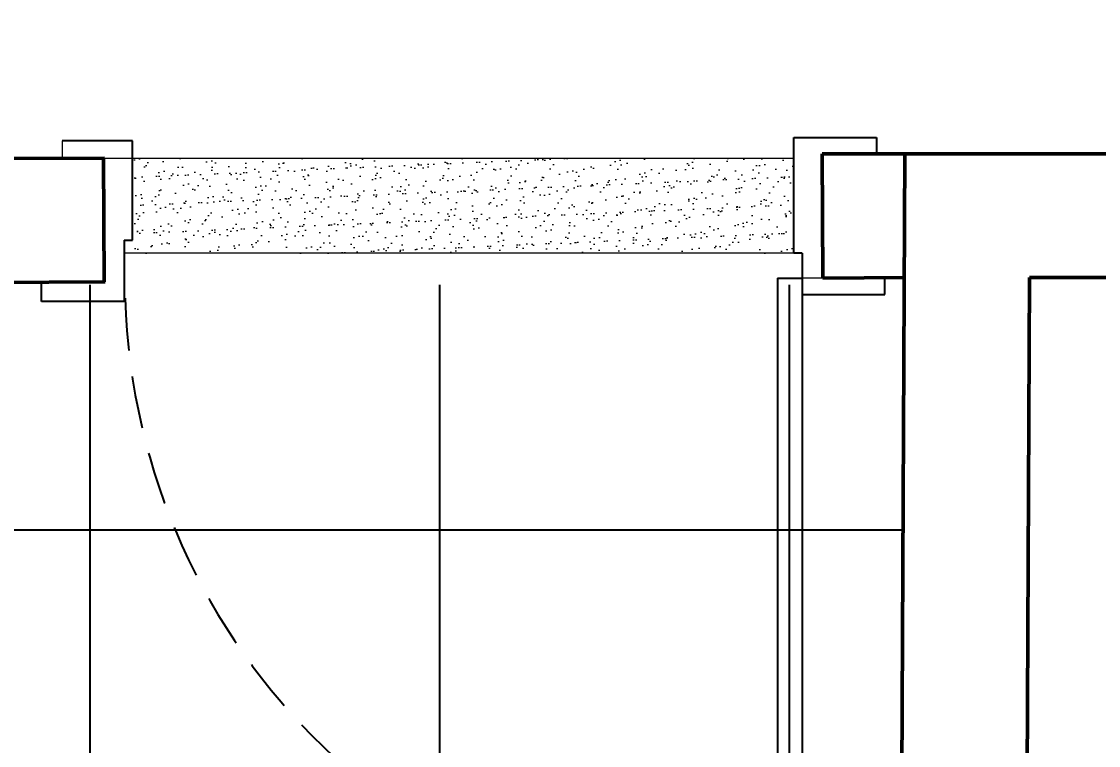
# Model space of a CAD drawing. Header units: millimetres. Extents: x 103208 to 171806, y -164 to 10038.
# Drawn here: x 118271 to 118401.4, y 6493.3 to 6580.9 of the extents above; entities that cross this region are included whole.
import ezdxf

# ---------------------------------------------------------------- set-up
doc = ezdxf.new("R2010")
doc.units = ezdxf.units.MM
doc.linetypes.add('HIDDEN', pattern=[9.525, 6.35, -3.175])
for name, color, linetype in [('ACESSORIOS', 2, 'Continuous'), ('Piso', 55, 'Continuous'), ('PORTAS', 3, 'Continuous'), ('Portas-Projeção', 55, 'HIDDEN')]:
    doc.layers.add(name, color=color, linetype=linetype)
for name, color, linetype, lineweight in [('Hachura', 1, 'Continuous', 9), ('MEDIDAS', 7, 'Continuous', 0), ('Parede Baixa', 5, 'Continuous', 50), ('Pisos Externos', 15, 'Continuous', 9), ('Portas - Janelas', 2, 'Continuous', 20)]:
    doc.layers.add(name, color=color, linetype=linetype, lineweight=lineweight)
doc.styles.add('Valéria', font='romantic.ttf', dxfattribs={"height": 10})
doc.dimstyles.new('Cota - 50', dxfattribs={"dimtxt": 10, "dimasz": 5, "dimexe": 10, "dimexo": 20, "dimgap": 5, "dimtad": 1, "dimtxsty": 'Valéria', "dimblk": 'DOT', "dimcen": 0, "dimclrd": 12, "dimclre": 12, "dimclrt": 2, "dimazin": 2, "dimtfac": 1, "dimtix": 1, "dimtmove": 0, "dimatfit": 3, "dimldrblk": 'DOT', "dimfxl": 1, "dimarcsym": 0})

# ---------------------------------------------------------------- blocks, each defined once
blk = doc.blocks.new('_Dot')
at = {"color": 0, "linetype": 'ByBlock', "lineweight": -2}
blk.add_line((-0.5, 0), (-1, 0), dxfattribs=at)
at = {"color": 0, "linetype": 'ByBlock', "const_width": 0.5}
blk.add_lwpolyline([(-0.25, 0, 1), (0.25, 0, 1)], format="xyb", close=True, dxfattribs=at)
blk = doc.blocks.new('*D888')
at = {"layer": 'Defpoints', "color": 0, "transparency": 16777216}
for p in [(119310.37, 6770.07, 9825), (119409.15, 6632.8), (116870.38, 5014.37, 9825)]:
    blk.add_point(p, dxfattribs=at)
at = {"layer": 'MEDIDAS', "color": 12, "lineweight": -2, "transparency": 16777216}
for p, q in [((119322.05, 6753.84), (119414.99, 6624.68)), ((116973.22, 4880.02), (119405.09, 6629.88)), ((116882.06, 4998.14), (116975, 4868.98))]:
    blk.add_line(p, q, dxfattribs=at)
at = {"layer": 'MEDIDAS', "color": 12, "lineweight": -2, "transparency": 16777216, "xscale": 5, "yscale": 5, "zscale": 5}
for p, rotation in [((119409.15, 6632.8), 35.73698977606095), ((116969.16, 4877.1), 215.736989776061)]:
    blk.add_blockref('_Dot', p, dxfattribs=dict(at, rotation=rotation))
at = {"layer": 'MEDIDAS', "color": 2, "transparency": 16777216, "insert": (118183.23, 5763.18), "char_height": 10, "attachment_point": 5, "rotation": 35.737, "style": 'Valéria'}
blk.add_mtext('3006', dxfattribs=at)

msp = doc.modelspace()

# ---------------------------------------------------------------- hatches: boundary and pattern name
at = {"layer": 'Piso'}
h = msp.add_hatch(dxfattribs=at)
h.set_pattern_fill('ANSI37', color=256, scale=13.33333, angle=-45)
h.paths.add_polyline_path([(118377.65682, 6398.80188), (118218.08925, 6398.80188), (118218.02067, 6549.03709), (118377.58824, 6549.03709)])
h.paths.add_polyline_path([(118268.27188, 6469.30771), (118218.02067, 6469.30771), (118218.02067, 6549.03709), (118268.27188, 6549.03709)], flags=16)
h.paths.add_polyline_path([(118225.36547, 6449.40113), (118296.38943, 6450.25712), (118298.61103, 6402.4309), (118226.67332, 6403.04957)], flags=16)
h.paths.add_polyline_path([(118218.12662, 6467.02625), (118225.32405, 6467.02625), (118226.75444, 6462.21222), (118218.12662, 6456.52532)], flags=16)
at = {"layer": 'Pisos Externos'}
h = msp.add_hatch(dxfattribs=at)
h.set_pattern_fill('AR-SAND', color=256, scale=0.05, angle=45)
h.set_pattern_definition([(82.5, (21013.382, -669.4244), (-1.786906744, 1.673767446), [0, -1.9304, 0, -2.159, 0, -2.06375]), (52.5, (21013.382, -669.4244), (-0.94505464, 4.12366426), [0, -1.0414, 0, -1.7399, 0, -0.66675]), (12.5, (21012.2774, -670.529), (2.79149913, 2.80166156), [0, -0.635, 0, -2.286, 0, -2.9845]), (2.5, (21012.2774, -670.529), (1.91140555, 3.48775391), [0, -0.3175, 0, -1.4986, 0, -1.7145])])
h.paths.add_polyline_path([(118364.52676, 6564.37826), (118284.44552, 6564.37826), (118284.44552, 6554.43486), (118283.44395, 6554.43486), (118283.44395, 6552.84901), (118364.52676, 6552.84901)])

# ---------------------------------------------------------------- linework, layer by layer
at = {"layer": 'ACESSORIOS', "color": 2, "linetype": 'Continuous'}
for p, q in [((118364.52676, 6566.84901, 9825), (118374.51172, 6566.84901, 9825)), ((118365.52676, 6547.84901, 9825), (118375.52676, 6547.84901, 9825))]:
    msp.add_line(p, q, dxfattribs=at)
at = {"layer": 'ACESSORIOS'}
for p, q in [((118374.51172, 6566.84901, 9825), (118374.51172, 6564.84901, 9825)), ((118375.52676, 6547.84901, 9825), (118375.52676, 6549.84901, 9825))]:
    msp.add_line(p, q, dxfattribs=at)
at = {"layer": 'Hachura'}
for p, q in [((118284.44691, 6564.37826, 9825), (118364.52676, 6564.37826, 9825)), ((118364.52676, 6552.84901, 9825), (118283.44395, 6552.84901, 9825))]:
    msp.add_line(p, q, dxfattribs=at)
at = {"layer": 'Parede Baixa'}
for p, q in [((118155.52333, 6563.69929, 9825), (118281.05897, 6564.37826, 9825)), ((118280.94691, 6564.37826, 9825), (118281.02804, 6549.37787, 9825)), ((118367.94534, 6564.9031, 9825), (118511.75156, 6564.9031, 9825)), ((118368.02676, 6549.84901, 9825), (118367.94534, 6564.9031, 9825)), ((118376.75431, 6314.99784, 9825), (118377.94549, 6564.90288, 9825)), ((118368.02676, 6549.84901, 9825), (118378.02661, 6549.9031, 9825)), ((118391.836, 6300.07919, 9825), (118393.02678, 6549.9031, 9825)), ((118393.02678, 6549.9031, 9825), (118511.75156, 6549.9031, 9825)), ((118218.02067, 6549.03709, 9825), (118281.14009, 6549.37847, 9825))]:
    msp.add_line(p, q, dxfattribs=at)
at = {"layer": 'PORTAS', "color": 2, "linetype": 'Continuous'}
for p, q in [((118284.44552, 6566.46805, 9825), (118275.95576, 6566.46805, 9825)), ((118284.44552, 6554.43486, 9825), (118284.44552, 6566.46805, 9825)), ((118364.52676, 6552.84901, 9825), (118364.52676, 6566.84901, 9825)), ((118283.44395, 6554.43486, 9825), (118284.44552, 6554.43486, 9825)), ((118283.44395, 6554.43486, 9825), (118283.44395, 6547.01927, 9825)), ((118365.52676, 6552.84901, 9825), (118364.52676, 6552.84901, 9825)), ((118365.52676, 6552.84901, 9825), (118365.52676, 6547.84901, 9825)), ((118273.44395, 6547.01927, 9825), (118273.44395, 6549.41385, 9825)), ((118362.52676, 6549.84901, 9825), (118362.52676, 6470.84901, 9825)), ((118362.52676, 6549.84901, 9825), (118365.52676, 6549.84901, 9825)), ((118365.52676, 6549.84901, 9825), (118365.52676, 6470.84901, 9825)), ((118283.44395, 6547.01927, 9825), (118273.44395, 6547.01927, 9825))]:
    msp.add_line(p, q, dxfattribs=at)
at = {"layer": 'Portas - Janelas'}
for p, q in [((118275.95576, 6566.46805, 9825), (118275.95576, 6564.40205, 9825)), ((118280.94691, 6564.37826, 9825), (118284.44691, 6564.37826, 9825)), ((118368.02676, 6549.84901, 9825), (118365.52676, 6549.84901, 9825))]:
    msp.add_line(p, q, dxfattribs=at)
at = {"layer": 'Portas-Projeção'}
msp.add_arc((118362.52676, 6549.84901, 9825), 79, 181.7522156, 270, dxfattribs=at)

# ---------------------------------------------------------------- dimensions: what is measured, and where the dimension line sits
at = {"layer": 'MEDIDAS'}
dim = msp.add_aligned_dim(p1=(116870.38258, 5014.37259, 9825), p2=(119310.3727, 6770.07308, 9825), distance=-169.12081, dimstyle='Cota - 50', dxfattribs=at)
dim.commit()
dim.dimension.update_dxf_attribs({"geometry": '*D888', "text_midpoint": (118183.2282, 5763.18349)})

doc.saveas('drawing.dxf')
